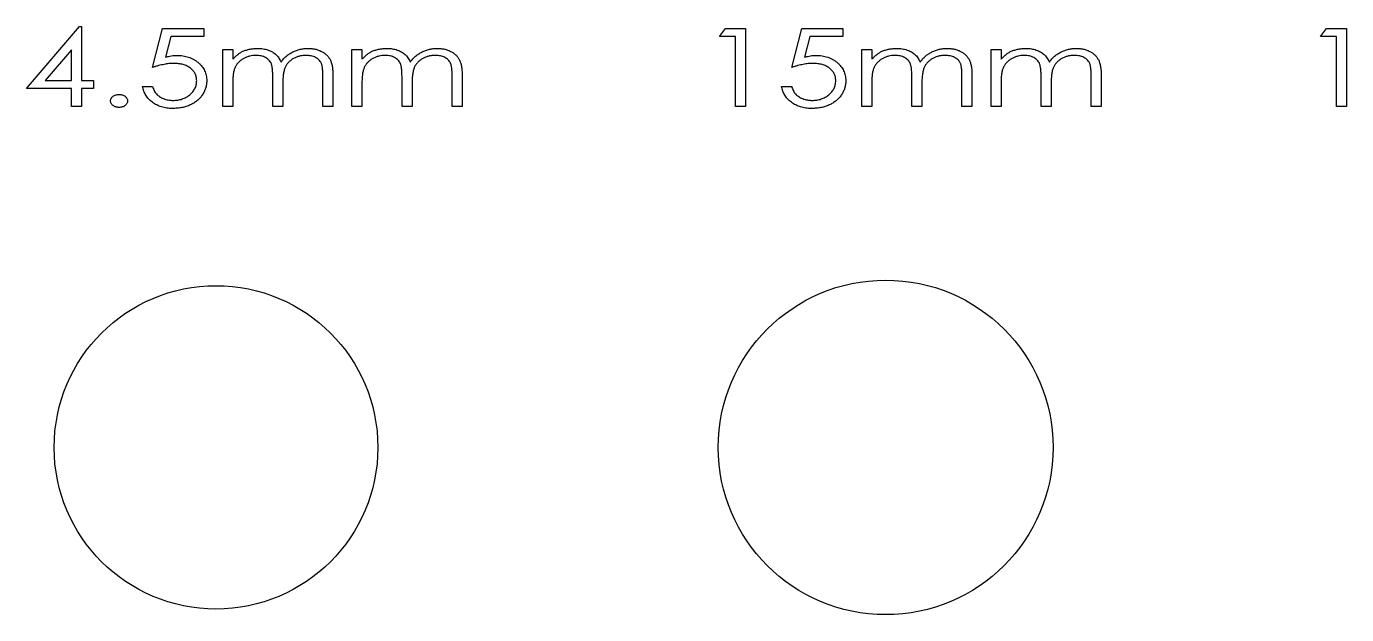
# Model space of a CAD drawing. Header units: millimetres. Extents: x 0 to 300, y -15 to 160.
# Drawn here: x 51.5 to 110.6, y 82.5 to 108.9 of the extents above; entities that cross this region are included whole.
import ezdxf

# ---------------------------------------------------------------- set-up
doc = ezdxf.new("R2010")
doc.units = ezdxf.units.MM

msp = doc.modelspace()

# ---------------------------------------------------------------- linework, layer by layer
at = {"color": 7, "linetype": 'Continuous', "lineweight": 25}
for p, q in [((51.507, 106.098), (53.883, 108.88)), ((53.883, 108.88), (53.975, 108.88)), ((53.975, 108.88), (53.975, 106.457)), ((57.161, 107.04), (57.609, 108.79)), ((57.609, 108.79), (59.449, 108.79)), ((57.974, 108.431), (57.736, 107.503)), ((59.449, 108.431), (57.974, 108.431)), ((59.449, 108.79), (59.449, 108.431)), ((82.558, 108.431), (82.831, 108.79)), ((83.276, 108.431), (82.558, 108.431)), ((82.831, 108.79), (83.725, 108.79)), ((83.276, 105.29), (83.276, 108.431)), ((83.725, 108.79), (83.725, 105.29)), ((85.789, 107.04), (86.237, 108.79)), ((86.237, 108.79), (88.077, 108.79)), ((86.602, 108.431), (86.364, 107.503)), ((88.077, 108.431), (86.602, 108.431)), ((88.077, 108.79), (88.077, 108.431)), ((109.481, 108.431), (109.754, 108.79)), ((110.199, 108.431), (109.481, 108.431)), ((109.754, 108.79), (110.648, 108.79)), ((110.199, 105.29), (110.199, 108.431)), ((110.648, 108.79), (110.648, 105.29)), ((53.526, 107.83), (52.353, 106.457)), ((53.526, 106.457), (53.526, 107.83)), ((60.302, 107.848), (60.75, 107.848)), ((60.302, 105.29), (60.302, 107.848)), ((60.75, 107.848), (60.75, 107.403)), ((66.09, 107.848), (66.539, 107.848)), ((66.09, 105.29), (66.09, 107.848)), ((66.539, 107.848), (66.539, 107.403)), ((88.93, 107.848), (89.378, 107.848)), ((88.93, 105.29), (88.93, 107.848)), ((89.378, 107.848), (89.378, 107.403)), ((94.718, 107.848), (95.167, 107.848)), ((94.718, 105.29), (94.718, 107.848)), ((95.167, 107.848), (95.167, 107.403)), ((52.353, 106.457), (53.526, 106.457)), ((53.975, 106.457), (54.513, 106.457)), ((54.513, 106.457), (54.513, 106.098)), ((62.545, 105.29), (62.545, 106.591)), ((64.789, 105.29), (64.789, 106.677)), ((65.237, 106.676), (65.237, 105.29)), ((68.334, 105.29), (68.334, 106.591)), ((70.577, 105.29), (70.577, 106.677)), ((71.026, 106.676), (71.026, 105.29)), ((91.173, 105.29), (91.173, 106.591)), ((93.417, 105.29), (93.417, 106.677)), ((93.866, 106.676), (93.866, 105.29)), ((96.962, 105.29), (96.962, 106.591)), ((99.205, 105.29), (99.205, 106.677)), ((99.654, 106.676), (99.654, 105.29)), ((53.526, 106.098), (51.507, 106.098)), ((53.526, 105.29), (53.526, 106.098)), ((53.975, 106.098), (53.975, 105.29)), ((54.513, 106.098), (53.975, 106.098)), ((56.712, 106.188), (57.161, 106.188)), ((60.75, 106.366), (60.75, 105.29)), ((62.994, 106.285), (62.994, 105.29)), ((66.539, 106.366), (66.539, 105.29)), ((68.782, 106.285), (68.782, 105.29)), ((85.34, 106.188), (85.789, 106.188)), ((89.378, 106.366), (89.378, 105.29)), ((91.622, 106.285), (91.622, 105.29)), ((95.167, 106.366), (95.167, 105.29)), ((97.411, 106.285), (97.411, 105.29)), ((53.975, 105.29), (53.526, 105.29)), ((60.75, 105.29), (60.302, 105.29)), ((62.994, 105.29), (62.545, 105.29)), ((65.237, 105.29), (64.789, 105.29)), ((66.539, 105.29), (66.09, 105.29)), ((68.782, 105.29), (68.334, 105.29)), ((71.026, 105.29), (70.577, 105.29)), ((83.725, 105.29), (83.276, 105.29)), ((89.378, 105.29), (88.93, 105.29)), ((91.622, 105.29), (91.173, 105.29)), ((93.866, 105.29), (93.417, 105.29)), ((95.167, 105.29), (94.718, 105.29)), ((97.411, 105.29), (96.962, 105.29)), ((99.654, 105.29), (99.205, 105.29)), ((110.648, 105.29), (110.199, 105.29))]:
    msp.add_line(p, q, dxfattribs=at)
for centre, radius in [((60, 90), 7.25), ((90, 90), 7.5)]:
    msp.add_circle(centre, radius, dxfattribs=at)
for points, knots in [([(60.75, 107.403), (60.787, 107.442), (60.857, 107.518), (60.97, 107.616), (61.084, 107.699), (61.164, 107.742), (61.203, 107.763)], [0, 0, 0, 0, 0.275334, 0.531598, 0.772747, 1, 1, 1, 1]), ([(61.203, 107.763), (61.257, 107.783), (61.364, 107.823), (61.532, 107.863), (61.703, 107.888), (61.819, 107.891), (61.877, 107.893)], [0, 0, 0, 0, 0.248666, 0.497511, 0.746763, 1, 1, 1, 1]), ([(61.877, 107.893), (61.916, 107.892), (61.994, 107.89), (62.109, 107.876), (62.221, 107.853), (62.329, 107.821), (62.431, 107.781), (62.524, 107.736), (62.607, 107.684), (62.682, 107.625), (62.75, 107.556), (62.81, 107.474), (62.868, 107.38), (62.899, 107.311), (62.916, 107.275)], [0, 0, 0, 0, 0.091495, 0.181331, 0.269692, 0.35767, 0.442954, 0.523017, 0.598806, 0.67121, 0.744319, 0.822785, 0.90752, 1, 1, 1, 1]), ([(62.916, 107.275), (62.934, 107.3), (62.969, 107.349), (63.027, 107.418), (63.088, 107.482), (63.152, 107.542), (63.22, 107.598), (63.291, 107.648), (63.365, 107.694), (63.442, 107.736), (63.522, 107.773), (63.604, 107.804), (63.686, 107.832), (63.771, 107.855), (63.857, 107.871), (63.944, 107.884), (64.033, 107.891), (64.093, 107.892), (64.123, 107.893)], [0, 0, 0, 0, 0.064963, 0.128426, 0.191314, 0.253159, 0.314906, 0.376509, 0.438526, 0.50052, 0.562959, 0.624754, 0.686477, 0.748159, 0.810399, 0.87263, 0.935901, 1, 1, 1, 1]), ([(64.123, 107.893), (64.178, 107.891), (64.286, 107.888), (64.442, 107.864), (64.588, 107.821), (64.702, 107.772), (64.786, 107.725), (64.846, 107.688), (64.901, 107.646), (64.951, 107.601), (64.998, 107.553), (65.04, 107.502), (65.078, 107.447), (65.112, 107.388), (65.142, 107.324), (65.168, 107.253), (65.189, 107.175), (65.207, 107.09), (65.221, 106.997), (65.231, 106.896), (65.236, 106.788), (65.237, 106.714), (65.237, 106.676)], [0, 0, 0, 0, 0.087023, 0.170139, 0.24949, 0.327188, 0.365264, 0.402195, 0.438365, 0.473992, 0.509038, 0.543984, 0.579069, 0.614529, 0.651259, 0.69104, 0.733662, 0.779794, 0.829169, 0.882307, 0.939338, 1, 1, 1, 1]), ([(66.539, 107.403), (66.575, 107.442), (66.646, 107.518), (66.759, 107.616), (66.873, 107.699), (66.953, 107.742), (66.992, 107.763)], [0, 0, 0, 0, 0.275334, 0.531598, 0.772747, 1, 1, 1, 1]), ([(66.992, 107.763), (67.045, 107.783), (67.153, 107.823), (67.32, 107.863), (67.492, 107.888), (67.607, 107.891), (67.665, 107.893)], [0, 0, 0, 0, 0.248666, 0.497511, 0.746763, 1, 1, 1, 1]), ([(67.665, 107.893), (67.705, 107.892), (67.783, 107.89), (67.898, 107.876), (68.01, 107.853), (68.118, 107.821), (68.219, 107.781), (68.313, 107.736), (68.396, 107.684), (68.47, 107.625), (68.538, 107.556), (68.599, 107.474), (68.656, 107.38), (68.688, 107.311), (68.704, 107.275)], [0, 0, 0, 0, 0.091495, 0.181331, 0.269692, 0.35767, 0.442954, 0.523017, 0.598806, 0.67121, 0.744319, 0.822785, 0.90752, 1, 1, 1, 1]), ([(68.704, 107.275), (68.722, 107.3), (68.758, 107.349), (68.816, 107.418), (68.877, 107.482), (68.941, 107.542), (69.008, 107.598), (69.079, 107.648), (69.153, 107.694), (69.231, 107.736), (69.31, 107.773), (69.392, 107.804), (69.475, 107.832), (69.559, 107.855), (69.645, 107.871), (69.733, 107.884), (69.822, 107.891), (69.882, 107.892), (69.912, 107.893)], [0, 0, 0, 0, 0.064963, 0.128426, 0.191314, 0.253159, 0.314906, 0.376509, 0.438526, 0.50052, 0.562959, 0.624754, 0.686477, 0.748159, 0.810399, 0.87263, 0.935901, 1, 1, 1, 1]), ([(69.912, 107.893), (69.967, 107.891), (70.074, 107.888), (70.231, 107.864), (70.377, 107.821), (70.491, 107.772), (70.575, 107.725), (70.634, 107.688), (70.689, 107.646), (70.739, 107.601), (70.786, 107.553), (70.828, 107.502), (70.866, 107.447), (70.9, 107.388), (70.93, 107.324), (70.956, 107.253), (70.977, 107.175), (70.996, 107.09), (71.01, 106.997), (71.019, 106.896), (71.025, 106.788), (71.025, 106.714), (71.026, 106.676)], [0, 0, 0, 0, 0.0870232, 0.1701395, 0.2494902, 0.3271878, 0.3652641, 0.4021953, 0.4383649, 0.4739917, 0.5090378, 0.5439842, 0.5790694, 0.6145287, 0.6512593, 0.6910396, 0.7336616, 0.779794, 0.8291687, 0.8823072, 0.9393378, 1, 1, 1, 1]), ([(89.378, 107.403), (89.415, 107.442), (89.486, 107.518), (89.598, 107.616), (89.713, 107.699), (89.793, 107.742), (89.831, 107.763)], [0, 0, 0, 0, 0.275334, 0.531598, 0.772747, 1, 1, 1, 1]), ([(89.831, 107.763), (89.885, 107.783), (89.992, 107.823), (90.16, 107.863), (90.331, 107.888), (90.447, 107.891), (90.505, 107.893)], [0, 0, 0, 0, 0.248666, 0.497511, 0.746763, 1, 1, 1, 1]), ([(90.505, 107.893), (90.544, 107.892), (90.622, 107.89), (90.738, 107.876), (90.85, 107.853), (90.958, 107.821), (91.059, 107.781), (91.152, 107.736), (91.236, 107.684), (91.31, 107.625), (91.378, 107.556), (91.438, 107.474), (91.496, 107.38), (91.528, 107.311), (91.544, 107.275)], [0, 0, 0, 0, 0.091495, 0.181331, 0.269692, 0.35767, 0.442954, 0.523017, 0.598806, 0.67121, 0.744319, 0.822785, 0.90752, 1, 1, 1, 1]), ([(91.544, 107.275), (91.562, 107.3), (91.598, 107.349), (91.656, 107.418), (91.716, 107.482), (91.781, 107.542), (91.848, 107.598), (91.919, 107.648), (91.993, 107.694), (92.071, 107.736), (92.15, 107.773), (92.232, 107.804), (92.315, 107.832), (92.399, 107.855), (92.485, 107.871), (92.572, 107.884), (92.661, 107.891), (92.721, 107.892), (92.752, 107.893)], [0, 0, 0, 0, 0.0649632, 0.1284264, 0.1913137, 0.2531588, 0.3149061, 0.3765094, 0.4385258, 0.5005203, 0.5629588, 0.624754, 0.6864773, 0.7481587, 0.8103994, 0.8726301, 0.9359006, 1, 1, 1, 1]), ([(92.752, 107.893), (92.807, 107.891), (92.914, 107.888), (93.07, 107.864), (93.216, 107.821), (93.33, 107.772), (93.415, 107.725), (93.474, 107.688), (93.529, 107.646), (93.579, 107.601), (93.626, 107.553), (93.668, 107.502), (93.706, 107.447), (93.74, 107.388), (93.77, 107.324), (93.796, 107.253), (93.817, 107.175), (93.835, 107.09), (93.849, 106.997), (93.859, 106.896), (93.864, 106.788), (93.865, 106.714), (93.866, 106.676)], [0, 0, 0, 0, 0.087023, 0.170139, 0.24949, 0.327188, 0.365264, 0.402195, 0.438365, 0.473992, 0.509038, 0.543984, 0.579069, 0.614529, 0.651259, 0.69104, 0.733662, 0.779794, 0.829169, 0.882307, 0.939338, 1, 1, 1, 1]), ([(95.167, 107.403), (95.203, 107.442), (95.274, 107.518), (95.387, 107.616), (95.501, 107.699), (95.581, 107.742), (95.62, 107.763)], [0, 0, 0, 0, 0.2753336, 0.5315984, 0.7727473, 1, 1, 1, 1]), ([(95.62, 107.763), (95.673, 107.783), (95.781, 107.823), (95.948, 107.863), (96.12, 107.888), (96.235, 107.891), (96.294, 107.893)], [0, 0, 0, 0, 0.248666, 0.497511, 0.746763, 1, 1, 1, 1]), ([(96.294, 107.893), (96.333, 107.892), (96.411, 107.89), (96.526, 107.876), (96.638, 107.853), (96.746, 107.821), (96.847, 107.781), (96.941, 107.736), (97.024, 107.684), (97.099, 107.625), (97.166, 107.556), (97.227, 107.474), (97.284, 107.38), (97.316, 107.311), (97.333, 107.275)], [0, 0, 0, 0, 0.091495, 0.181331, 0.269692, 0.35767, 0.442954, 0.523017, 0.598806, 0.67121, 0.744319, 0.822785, 0.90752, 1, 1, 1, 1]), ([(97.333, 107.275), (97.351, 107.3), (97.386, 107.349), (97.444, 107.418), (97.505, 107.482), (97.569, 107.542), (97.636, 107.598), (97.708, 107.648), (97.782, 107.694), (97.859, 107.736), (97.938, 107.773), (98.02, 107.804), (98.103, 107.832), (98.187, 107.855), (98.274, 107.871), (98.361, 107.884), (98.45, 107.891), (98.51, 107.892), (98.54, 107.893)], [0, 0, 0, 0, 0.064963, 0.128426, 0.191314, 0.253159, 0.314906, 0.376509, 0.438526, 0.50052, 0.562959, 0.624754, 0.686477, 0.748159, 0.810399, 0.87263, 0.935901, 1, 1, 1, 1]), ([(98.54, 107.893), (98.595, 107.891), (98.703, 107.888), (98.859, 107.864), (99.005, 107.821), (99.119, 107.772), (99.203, 107.725), (99.262, 107.688), (99.317, 107.646), (99.368, 107.601), (99.414, 107.553), (99.456, 107.502), (99.494, 107.447), (99.529, 107.388), (99.558, 107.324), (99.584, 107.253), (99.606, 107.175), (99.624, 107.09), (99.638, 106.997), (99.647, 106.896), (99.653, 106.788), (99.654, 106.714), (99.654, 106.676)], [0, 0, 0, 0, 0.087023, 0.170139, 0.24949, 0.327188, 0.365264, 0.402195, 0.438365, 0.473992, 0.509038, 0.543984, 0.579069, 0.614529, 0.651259, 0.69104, 0.733662, 0.779794, 0.829169, 0.882307, 0.939338, 1, 1, 1, 1]), ([(58.103, 107.22), (58.07, 107.219), (58.001, 107.218), (57.896, 107.209), (57.786, 107.195), (57.671, 107.175), (57.55, 107.15), (57.425, 107.119), (57.294, 107.082), (57.206, 107.054), (57.161, 107.04)], [0, 0, 0, 0, 0.103432, 0.212996, 0.328232, 0.449369, 0.577316, 0.711527, 0.852147, 1, 1, 1, 1]), ([(57.736, 107.503), (57.781, 107.514), (57.869, 107.537), (57.999, 107.561), (58.121, 107.575), (58.201, 107.578), (58.24, 107.579)], [0, 0, 0, 0, 0.274191, 0.532566, 0.773149, 1, 1, 1, 1]), ([(59.135, 106.447), (59.134, 106.475), (59.133, 106.53), (59.119, 106.611), (59.097, 106.687), (59.066, 106.759), (59.026, 106.828), (58.977, 106.892), (58.92, 106.952), (58.854, 107.007), (58.781, 107.057), (58.701, 107.101), (58.616, 107.137), (58.525, 107.168), (58.427, 107.191), (58.324, 107.208), (58.215, 107.218), (58.141, 107.219), (58.103, 107.22)], [0, 0, 0, 0, 0.058327, 0.114433, 0.168979, 0.222906, 0.277523, 0.332963, 0.389962, 0.44957, 0.510976, 0.573547, 0.637928, 0.704094, 0.772975, 0.845282, 0.920834, 1, 1, 1, 1]), ([(58.24, 107.579), (58.287, 107.578), (58.381, 107.576), (58.518, 107.56), (58.648, 107.535), (58.773, 107.5), (58.891, 107.455), (59.002, 107.399), (59.107, 107.334), (59.204, 107.259), (59.293, 107.176), (59.371, 107.087), (59.436, 106.992), (59.491, 106.892), (59.533, 106.785), (59.562, 106.673), (59.581, 106.555), (59.583, 106.475), (59.584, 106.434)], [0, 0, 0, 0, 0.0724283, 0.1420594, 0.2089346, 0.2741976, 0.337657, 0.4003378, 0.4626611, 0.5254011, 0.5871561, 0.6465054, 0.704674, 0.7619911, 0.8195154, 0.8778688, 0.9378396, 1, 1, 1, 1]), ([(61.785, 107.579), (61.738, 107.577), (61.643, 107.574), (61.504, 107.547), (61.37, 107.504), (61.242, 107.445), (61.125, 107.372), (61.023, 107.284), (60.937, 107.186), (60.878, 107.093), (60.841, 107.011), (60.817, 106.941), (60.796, 106.864), (60.779, 106.779), (60.766, 106.687), (60.757, 106.587), (60.751, 106.479), (60.751, 106.405), (60.75, 106.366)], [0, 0, 0, 0, 0.078369, 0.155618, 0.232522, 0.310283, 0.386838, 0.459822, 0.530844, 0.602169, 0.639422, 0.679526, 0.723466, 0.771006, 0.82202, 0.877357, 0.936401, 1, 1, 1, 1]), ([(62.545, 106.591), (62.545, 106.627), (62.544, 106.698), (62.542, 106.799), (62.535, 106.891), (62.528, 106.974), (62.517, 107.048), (62.506, 107.112), (62.491, 107.167), (62.468, 107.229), (62.431, 107.296), (62.373, 107.367), (62.301, 107.429), (62.217, 107.482), (62.122, 107.525), (62.017, 107.557), (61.904, 107.575), (61.825, 107.577), (61.785, 107.579)], [0, 0, 0, 0, 0.07574, 0.145712, 0.209053, 0.26622, 0.317385, 0.362041, 0.401599, 0.435023, 0.496775, 0.558852, 0.623472, 0.69199, 0.764089, 0.838247, 0.916917, 1, 1, 1, 1]), ([(64.031, 107.579), (63.981, 107.577), (63.884, 107.574), (63.741, 107.546), (63.604, 107.503), (63.497, 107.452), (63.417, 107.403), (63.36, 107.364), (63.308, 107.32), (63.259, 107.276), (63.216, 107.227), (63.175, 107.176), (63.141, 107.122), (63.108, 107.064), (63.08, 107), (63.058, 106.926), (63.037, 106.843), (63.021, 106.75), (63.009, 106.648), (63, 106.536), (62.995, 106.414), (62.994, 106.329), (62.994, 106.285)], [0, 0, 0, 0, 0.077845, 0.153555, 0.228222, 0.303349, 0.340367, 0.376638, 0.411962, 0.446627, 0.480796, 0.51491, 0.548727, 0.582858, 0.618987, 0.659177, 0.703934, 0.753287, 0.807472, 0.866601, 0.930743, 1, 1, 1, 1]), ([(64.789, 106.677), (64.788, 106.71), (64.788, 106.773), (64.784, 106.863), (64.779, 106.945), (64.771, 107.019), (64.761, 107.086), (64.748, 107.144), (64.734, 107.195), (64.71, 107.251), (64.673, 107.314), (64.614, 107.38), (64.543, 107.438), (64.46, 107.488), (64.365, 107.529), (64.262, 107.558), (64.149, 107.576), (64.071, 107.578), (64.031, 107.579)], [0, 0, 0, 0, 0.071452, 0.137333, 0.19718, 0.251565, 0.300142, 0.343594, 0.381868, 0.415039, 0.476828, 0.540485, 0.60648, 0.677459, 0.751973, 0.829992, 0.91213, 1, 1, 1, 1]), ([(67.574, 107.579), (67.526, 107.577), (67.432, 107.574), (67.293, 107.547), (67.158, 107.504), (67.031, 107.445), (66.914, 107.372), (66.811, 107.284), (66.725, 107.186), (66.667, 107.093), (66.63, 107.011), (66.605, 106.941), (66.584, 106.864), (66.568, 106.779), (66.554, 106.687), (66.546, 106.587), (66.54, 106.479), (66.539, 106.405), (66.539, 106.366)], [0, 0, 0, 0, 0.078369, 0.155618, 0.232522, 0.310283, 0.386838, 0.459822, 0.530844, 0.602169, 0.639422, 0.679526, 0.723466, 0.771006, 0.82202, 0.877357, 0.936401, 1, 1, 1, 1]), ([(68.334, 106.591), (68.333, 106.627), (68.332, 106.698), (68.33, 106.799), (68.323, 106.891), (68.317, 106.974), (68.306, 107.048), (68.295, 107.112), (68.279, 107.167), (68.257, 107.229), (68.219, 107.296), (68.162, 107.367), (68.089, 107.429), (68.005, 107.482), (67.91, 107.525), (67.806, 107.557), (67.692, 107.575), (67.614, 107.577), (67.574, 107.579)], [0, 0, 0, 0, 0.07574, 0.145712, 0.209053, 0.26622, 0.317385, 0.362041, 0.401599, 0.435023, 0.496775, 0.558852, 0.623472, 0.69199, 0.764089, 0.838247, 0.916917, 1, 1, 1, 1]), ([(69.819, 107.579), (69.77, 107.577), (69.672, 107.574), (69.53, 107.546), (69.393, 107.503), (69.286, 107.452), (69.205, 107.403), (69.148, 107.364), (69.097, 107.32), (69.047, 107.276), (69.004, 107.227), (68.964, 107.176), (68.929, 107.122), (68.896, 107.064), (68.868, 107), (68.846, 106.926), (68.825, 106.843), (68.81, 106.75), (68.797, 106.648), (68.788, 106.536), (68.784, 106.414), (68.783, 106.329), (68.782, 106.285)], [0, 0, 0, 0, 0.077845, 0.153555, 0.228222, 0.303349, 0.340367, 0.376638, 0.411962, 0.446627, 0.480796, 0.51491, 0.548727, 0.582858, 0.618987, 0.659177, 0.703934, 0.753287, 0.807472, 0.866601, 0.930743, 1, 1, 1, 1]), ([(70.577, 106.677), (70.577, 106.71), (70.576, 106.773), (70.573, 106.863), (70.567, 106.945), (70.56, 107.019), (70.55, 107.086), (70.536, 107.144), (70.522, 107.195), (70.498, 107.251), (70.461, 107.314), (70.403, 107.38), (70.331, 107.438), (70.248, 107.488), (70.154, 107.529), (70.05, 107.558), (69.937, 107.576), (69.86, 107.578), (69.819, 107.579)], [0, 0, 0, 0, 0.071452, 0.137333, 0.19718, 0.251565, 0.300142, 0.343594, 0.381868, 0.415039, 0.476828, 0.540485, 0.60648, 0.677459, 0.751973, 0.829992, 0.91213, 1, 1, 1, 1]), ([(86.731, 107.22), (86.698, 107.219), (86.629, 107.218), (86.524, 107.209), (86.414, 107.195), (86.299, 107.175), (86.179, 107.15), (86.053, 107.119), (85.922, 107.082), (85.834, 107.054), (85.789, 107.04)], [0, 0, 0, 0, 0.103432, 0.212996, 0.328232, 0.449369, 0.577316, 0.711527, 0.852147, 1, 1, 1, 1]), ([(86.364, 107.503), (86.41, 107.514), (86.497, 107.537), (86.627, 107.561), (86.75, 107.575), (86.829, 107.578), (86.868, 107.579)], [0, 0, 0, 0, 0.274191, 0.532566, 0.773149, 1, 1, 1, 1]), ([(87.763, 106.447), (87.762, 106.475), (87.761, 106.53), (87.747, 106.611), (87.726, 106.687), (87.694, 106.759), (87.654, 106.828), (87.605, 106.892), (87.548, 106.952), (87.482, 107.007), (87.409, 107.057), (87.33, 107.101), (87.244, 107.137), (87.153, 107.168), (87.056, 107.191), (86.953, 107.208), (86.844, 107.218), (86.769, 107.219), (86.731, 107.22)], [0, 0, 0, 0, 0.058327, 0.114433, 0.168979, 0.222906, 0.277523, 0.332963, 0.389962, 0.44957, 0.510976, 0.573547, 0.637928, 0.704094, 0.772975, 0.845282, 0.920834, 1, 1, 1, 1]), ([(86.868, 107.579), (86.915, 107.578), (87.009, 107.576), (87.146, 107.56), (87.277, 107.535), (87.401, 107.5), (87.519, 107.455), (87.63, 107.399), (87.735, 107.334), (87.833, 107.259), (87.921, 107.176), (87.999, 107.087), (88.064, 106.992), (88.12, 106.892), (88.161, 106.785), (88.19, 106.673), (88.209, 106.555), (88.211, 106.475), (88.212, 106.434)], [0, 0, 0, 0, 0.072428, 0.142059, 0.208935, 0.274198, 0.337657, 0.400338, 0.462661, 0.525401, 0.587156, 0.646505, 0.704674, 0.761991, 0.819515, 0.877869, 0.93784, 1, 1, 1, 1]), ([(90.413, 107.579), (90.366, 107.577), (90.271, 107.574), (90.132, 107.547), (89.998, 107.504), (89.871, 107.445), (89.753, 107.372), (89.651, 107.284), (89.565, 107.186), (89.507, 107.093), (89.469, 107.011), (89.445, 106.941), (89.424, 106.864), (89.408, 106.779), (89.394, 106.687), (89.385, 106.587), (89.38, 106.479), (89.379, 106.405), (89.378, 106.366)], [0, 0, 0, 0, 0.0783695, 0.1556176, 0.2325217, 0.3102833, 0.386838, 0.4598222, 0.5308438, 0.6021689, 0.6394218, 0.6795258, 0.7234663, 0.7710062, 0.8220197, 0.8773569, 0.9364012, 1, 1, 1, 1]), ([(91.173, 106.591), (91.173, 106.627), (91.172, 106.698), (91.17, 106.799), (91.163, 106.891), (91.156, 106.974), (91.145, 107.048), (91.134, 107.112), (91.119, 107.167), (91.097, 107.229), (91.059, 107.296), (91.001, 107.367), (90.929, 107.429), (90.845, 107.482), (90.75, 107.525), (90.645, 107.557), (90.532, 107.575), (90.454, 107.577), (90.413, 107.579)], [0, 0, 0, 0, 0.07574, 0.145712, 0.209053, 0.26622, 0.317385, 0.362041, 0.401599, 0.435023, 0.496775, 0.558852, 0.623472, 0.69199, 0.764089, 0.838247, 0.916917, 1, 1, 1, 1]), ([(92.659, 107.579), (92.61, 107.577), (92.512, 107.574), (92.369, 107.546), (92.233, 107.503), (92.125, 107.452), (92.045, 107.403), (91.988, 107.364), (91.936, 107.32), (91.887, 107.276), (91.844, 107.227), (91.804, 107.176), (91.769, 107.122), (91.736, 107.064), (91.708, 107), (91.686, 106.926), (91.665, 106.843), (91.65, 106.75), (91.637, 106.648), (91.628, 106.536), (91.624, 106.414), (91.623, 106.329), (91.622, 106.285)], [0, 0, 0, 0, 0.077845, 0.153555, 0.228222, 0.303349, 0.340367, 0.376638, 0.411962, 0.446627, 0.480796, 0.51491, 0.548727, 0.582858, 0.618987, 0.659177, 0.703934, 0.753287, 0.807472, 0.866601, 0.930743, 1, 1, 1, 1]), ([(93.417, 106.677), (93.417, 106.71), (93.416, 106.773), (93.413, 106.863), (93.407, 106.945), (93.4, 107.019), (93.389, 107.086), (93.376, 107.144), (93.362, 107.195), (93.338, 107.251), (93.301, 107.314), (93.243, 107.38), (93.171, 107.438), (93.088, 107.488), (92.993, 107.529), (92.89, 107.558), (92.777, 107.576), (92.699, 107.578), (92.659, 107.579)], [0, 0, 0, 0, 0.071452, 0.137333, 0.19718, 0.251565, 0.300142, 0.343594, 0.381868, 0.415039, 0.476828, 0.540485, 0.60648, 0.677459, 0.751973, 0.829992, 0.91213, 1, 1, 1, 1]), ([(96.202, 107.579), (96.154, 107.577), (96.06, 107.574), (95.921, 107.547), (95.787, 107.504), (95.659, 107.445), (95.542, 107.372), (95.44, 107.284), (95.353, 107.186), (95.295, 107.093), (95.258, 107.011), (95.233, 106.941), (95.212, 106.864), (95.196, 106.779), (95.182, 106.687), (95.174, 106.587), (95.168, 106.479), (95.167, 106.405), (95.167, 106.366)], [0, 0, 0, 0, 0.0783695, 0.1556176, 0.2325217, 0.3102833, 0.386838, 0.4598222, 0.5308438, 0.6021689, 0.6394218, 0.6795258, 0.7234663, 0.7710062, 0.8220197, 0.8773569, 0.9364012, 1, 1, 1, 1]), ([(96.962, 106.591), (96.961, 106.627), (96.961, 106.698), (96.959, 106.799), (96.952, 106.891), (96.945, 106.974), (96.934, 107.048), (96.923, 107.112), (96.907, 107.167), (96.885, 107.229), (96.847, 107.296), (96.79, 107.367), (96.718, 107.429), (96.633, 107.482), (96.538, 107.525), (96.434, 107.557), (96.32, 107.575), (96.242, 107.577), (96.202, 107.579)], [0, 0, 0, 0, 0.0757399, 0.1457118, 0.2090526, 0.2662204, 0.3173846, 0.3620406, 0.4015988, 0.4350226, 0.4967749, 0.5588523, 0.6234715, 0.69199, 0.7640894, 0.8382475, 0.916917, 1, 1, 1, 1]), ([(98.447, 107.579), (98.398, 107.577), (98.301, 107.574), (98.158, 107.546), (98.021, 107.503), (97.914, 107.452), (97.833, 107.403), (97.776, 107.364), (97.725, 107.32), (97.676, 107.276), (97.632, 107.227), (97.592, 107.176), (97.557, 107.122), (97.525, 107.064), (97.497, 107), (97.474, 106.926), (97.454, 106.843), (97.438, 106.75), (97.426, 106.648), (97.416, 106.536), (97.412, 106.414), (97.411, 106.329), (97.411, 106.285)], [0, 0, 0, 0, 0.077845, 0.153555, 0.228222, 0.303349, 0.340367, 0.376638, 0.411962, 0.446627, 0.480796, 0.51491, 0.548727, 0.582858, 0.618987, 0.659177, 0.703934, 0.753287, 0.807472, 0.866601, 0.930743, 1, 1, 1, 1]), ([(99.205, 106.677), (99.205, 106.71), (99.205, 106.773), (99.201, 106.863), (99.196, 106.945), (99.188, 107.019), (99.178, 107.086), (99.164, 107.144), (99.15, 107.195), (99.127, 107.251), (99.089, 107.314), (99.031, 107.38), (98.959, 107.438), (98.876, 107.488), (98.782, 107.529), (98.678, 107.558), (98.566, 107.576), (98.488, 107.578), (98.447, 107.579)], [0, 0, 0, 0, 0.071452, 0.137333, 0.19718, 0.251565, 0.300142, 0.343594, 0.381868, 0.415039, 0.476828, 0.540485, 0.60648, 0.677459, 0.751973, 0.829992, 0.91213, 1, 1, 1, 1]), ([(58.052, 105.2), (58.009, 105.201), (57.923, 105.202), (57.797, 105.217), (57.676, 105.237), (57.56, 105.268), (57.449, 105.305), (57.345, 105.354), (57.244, 105.409), (57.15, 105.473), (57.064, 105.545), (56.985, 105.621), (56.915, 105.703), (56.857, 105.791), (56.805, 105.882), (56.764, 105.979), (56.732, 106.081), (56.719, 106.152), (56.712, 106.188)], [0, 0, 0, 0, 0.072168, 0.141601, 0.208948, 0.274345, 0.338877, 0.402053, 0.464732, 0.527747, 0.58968, 0.649963, 0.708538, 0.76631, 0.823631, 0.881522, 0.940084, 1, 1, 1, 1]), ([(57.161, 106.188), (57.17, 106.154), (57.188, 106.089), (57.227, 105.999), (57.274, 105.919), (57.331, 105.847), (57.398, 105.785), (57.475, 105.73), (57.56, 105.679), (57.656, 105.638), (57.757, 105.602), (57.862, 105.578), (57.97, 105.562), (58.042, 105.56), (58.079, 105.559)], [0, 0, 0, 0, 0.0863173, 0.1668344, 0.2437635, 0.3182676, 0.3931795, 0.4710271, 0.5531487, 0.6403962, 0.7301789, 0.8192234, 0.9091511, 1, 1, 1, 1]), ([(59.584, 106.434), (59.583, 106.405), (59.582, 106.348), (59.572, 106.264), (59.557, 106.182), (59.535, 106.101), (59.506, 106.022), (59.471, 105.945), (59.431, 105.87), (59.384, 105.797), (59.332, 105.727), (59.275, 105.661), (59.214, 105.599), (59.148, 105.542), (59.078, 105.488), (59.003, 105.439), (58.924, 105.394), (58.841, 105.354), (58.754, 105.317), (58.663, 105.287), (58.57, 105.259), (58.473, 105.238), (58.372, 105.221), (58.269, 105.21), (58.162, 105.201), (58.089, 105.201), (58.052, 105.2)], [0, 0, 0, 0, 0.038974, 0.077549, 0.11556, 0.153589, 0.191671, 0.229828, 0.268688, 0.308457, 0.348178, 0.387797, 0.427307, 0.467135, 0.507239, 0.547798, 0.588985, 0.631253, 0.674185, 0.717703, 0.761868, 0.80734, 0.853637, 0.900885, 0.949862, 1, 1, 1, 1]), ([(58.079, 105.559), (58.115, 105.56), (58.185, 105.562), (58.288, 105.574), (58.387, 105.593), (58.482, 105.622), (58.574, 105.657), (58.661, 105.701), (58.746, 105.752), (58.824, 105.812), (58.897, 105.876), (58.96, 105.946), (59.015, 106.02), (59.058, 106.098), (59.093, 106.179), (59.117, 106.265), (59.132, 106.355), (59.134, 106.416), (59.135, 106.447)], [0, 0, 0, 0, 0.069517, 0.137142, 0.202836, 0.267181, 0.330832, 0.394801, 0.4586, 0.523218, 0.586976, 0.648119, 0.707623, 0.765327, 0.822873, 0.88031, 0.939136, 1, 1, 1, 1]), ([(86.681, 105.2), (86.637, 105.201), (86.551, 105.202), (86.425, 105.217), (86.304, 105.237), (86.188, 105.268), (86.078, 105.305), (85.973, 105.354), (85.872, 105.409), (85.778, 105.473), (85.692, 105.545), (85.613, 105.621), (85.543, 105.703), (85.485, 105.791), (85.434, 105.882), (85.392, 105.979), (85.36, 106.081), (85.347, 106.152), (85.34, 106.188)], [0, 0, 0, 0, 0.0721681, 0.141601, 0.2089477, 0.2743452, 0.338877, 0.4020526, 0.4647318, 0.5277471, 0.58968, 0.6499633, 0.708538, 0.7663095, 0.8236312, 0.8815224, 0.9400843, 1, 1, 1, 1]), ([(85.789, 106.188), (85.798, 106.154), (85.816, 106.089), (85.855, 105.999), (85.902, 105.919), (85.959, 105.847), (86.026, 105.785), (86.103, 105.73), (86.189, 105.679), (86.284, 105.638), (86.385, 105.602), (86.491, 105.578), (86.598, 105.562), (86.671, 105.56), (86.707, 105.559)], [0, 0, 0, 0, 0.086317, 0.166834, 0.243764, 0.318268, 0.393179, 0.471027, 0.553149, 0.640396, 0.730179, 0.819223, 0.909151, 1, 1, 1, 1]), ([(88.212, 106.434), (88.211, 106.405), (88.211, 106.348), (88.2, 106.264), (88.185, 106.182), (88.163, 106.101), (88.134, 106.022), (88.1, 105.945), (88.059, 105.87), (88.012, 105.797), (87.96, 105.727), (87.903, 105.661), (87.842, 105.599), (87.776, 105.542), (87.706, 105.488), (87.631, 105.439), (87.553, 105.394), (87.469, 105.354), (87.382, 105.317), (87.292, 105.287), (87.198, 105.259), (87.101, 105.238), (87, 105.221), (86.897, 105.21), (86.79, 105.201), (86.717, 105.201), (86.681, 105.2)], [0, 0, 0, 0, 0.038974, 0.077549, 0.11556, 0.153589, 0.191671, 0.229828, 0.268688, 0.308457, 0.348178, 0.387797, 0.427307, 0.467135, 0.507239, 0.547798, 0.588985, 0.631253, 0.674185, 0.717703, 0.761868, 0.80734, 0.853637, 0.900885, 0.949862, 1, 1, 1, 1]), ([(86.707, 105.559), (86.743, 105.56), (86.813, 105.562), (86.916, 105.574), (87.015, 105.593), (87.11, 105.622), (87.202, 105.657), (87.29, 105.701), (87.374, 105.752), (87.452, 105.812), (87.525, 105.876), (87.588, 105.946), (87.643, 106.02), (87.687, 106.098), (87.722, 106.179), (87.745, 106.265), (87.76, 106.355), (87.762, 106.416), (87.763, 106.447)], [0, 0, 0, 0, 0.069517, 0.137142, 0.202836, 0.267181, 0.330832, 0.394801, 0.4586, 0.523218, 0.586976, 0.648119, 0.707623, 0.765327, 0.822873, 0.88031, 0.939136, 1, 1, 1, 1]), ([(55.276, 105.537), (55.277, 105.557), (55.28, 105.596), (55.302, 105.652), (55.338, 105.702), (55.387, 105.746), (55.445, 105.783), (55.511, 105.81), (55.582, 105.825), (55.632, 105.828), (55.657, 105.829)], [0, 0, 0, 0, 0.11159, 0.220601, 0.333316, 0.458432, 0.589453, 0.720759, 0.855827, 1, 1, 1, 1]), ([(55.657, 105.245), (55.632, 105.246), (55.582, 105.248), (55.511, 105.265), (55.445, 105.292), (55.387, 105.329), (55.338, 105.373), (55.302, 105.424), (55.28, 105.479), (55.277, 105.518), (55.276, 105.537)], [0, 0, 0, 0, 0.14438, 0.279933, 0.411427, 0.542636, 0.668828, 0.781705, 0.890873, 1, 1, 1, 1]), ([(55.657, 105.829), (55.683, 105.828), (55.732, 105.825), (55.804, 105.81), (55.869, 105.783), (55.928, 105.746), (55.977, 105.702), (56.012, 105.652), (56.035, 105.596), (56.037, 105.557), (56.039, 105.537)], [0, 0, 0, 0, 0.144173, 0.279241, 0.410547, 0.541568, 0.666684, 0.779399, 0.88841, 1, 1, 1, 1]), ([(56.039, 105.537), (56.037, 105.518), (56.035, 105.479), (56.012, 105.424), (55.976, 105.373), (55.928, 105.329), (55.869, 105.292), (55.804, 105.265), (55.732, 105.248), (55.683, 105.246), (55.657, 105.245)], [0, 0, 0, 0, 0.109127, 0.218295, 0.331172, 0.457364, 0.588573, 0.720067, 0.85562, 1, 1, 1, 1])]:
    msp.add_open_spline(points, degree=3, knots=knots, dxfattribs=at)

doc.saveas('drawing.dxf')
